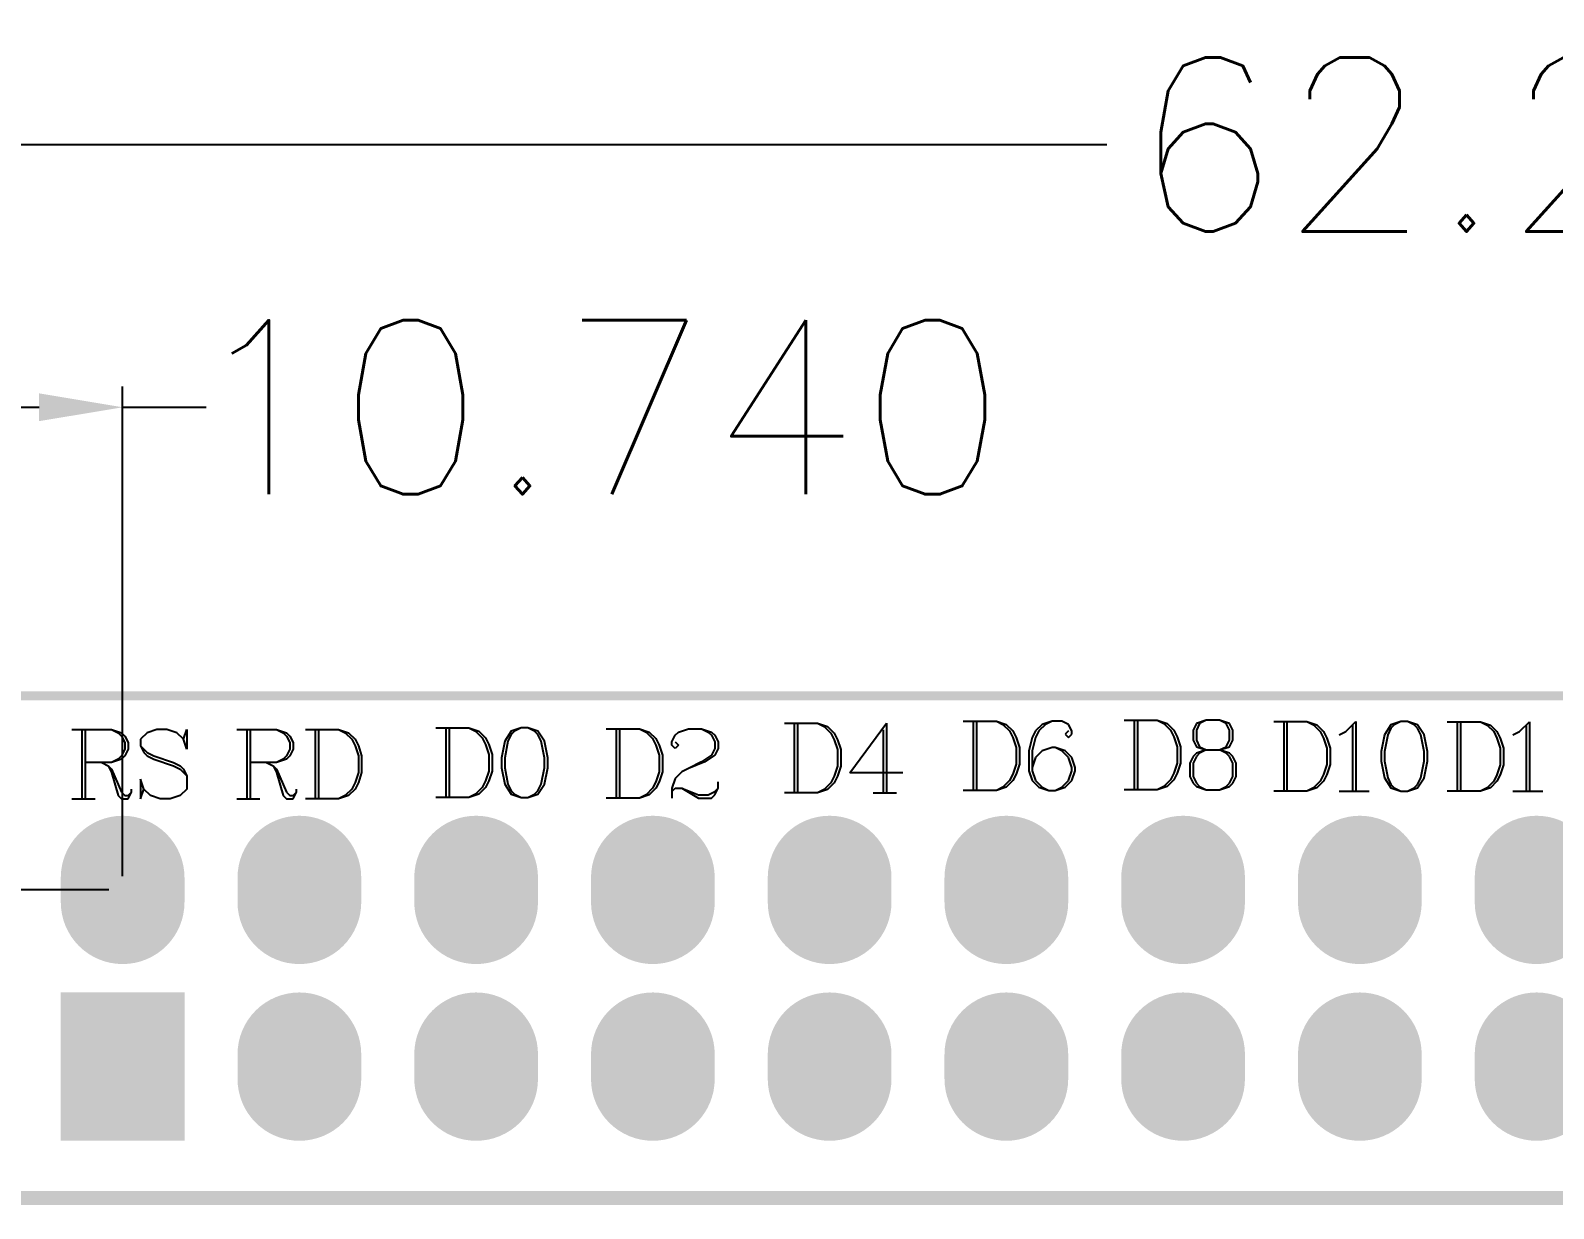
# Model space of a CAD drawing. Header units: millimetres. Extents: x 2086 to 2273, y 419 to 632.
# Drawn here: x 2107.69 to 2129.58, y 542.75 to 559.68 of the extents above; entities that cross this region are included whole.
import ezdxf

# ---------------------------------------------------------------- set-up
doc = ezdxf.new("R2010")
doc.units = ezdxf.units.MM
for name, color, linetype in [('KEEPOUTLAYER', 6, 'Continuous'), ('MULTILAYER', 9, 'Continuous'), ('TOPOVERLAY', 2, 'Continuous')]:
    doc.layers.add(name, color=color, linetype=linetype)
doc.styles.get("Standard").update_dxf_attribs({"font": 'txt', "bigfont": 'gbcbig.shx'})
doc.dimstyles.new('ISO-25$0', dxfattribs={"dimtxt": 2.5, "dimasz": 1.2, "dimexe": 0.3, "dimexo": 0.2, "dimgap": 0.2, "dimtad": 0, "dimdec": 3, "dimzin": 1, "dimdsep": 46, "dimtxsty": 'Standard', "dimcen": 0.5, "dimadec": 0, "dimazin": 0, "dimtp": 1.2, "dimtm": 1.2, "dimtfac": 1, "dimtdec": 3, "dimtmove": 0, "dimatfit": 3, "dimfxl": 0, "dimtolj": 1, "dimarcsym": 0})

# ---------------------------------------------------------------- blocks, each defined once
blk = doc.blocks.new('IDE34VR_1')
at = {"layer": 'MULTILAYER', "const_width": 1.778}
for points in [[(0.000005, 2.716995), (0.000005, 2.362995)], [(2.54, 2.717002), (2.54, 2.363003)], [(5.080005, 2.716997), (5.080005, 2.362998)], [(7.620003, 2.716997), (7.620003, 2.362998)], [(10.160003, 2.717), (10.160003, 2.363)], [(12.7, 2.716995), (12.7, 2.362995)], [(15.240003, 2.717), (15.240003, 2.363)], [(17.780003, 2.716997), (17.780003, 2.362998)], [(20.32, 2.717), (20.32, 2.363)], [(2.540005, 0.177), (2.540005, -0.177)], [(5.08, 0.177002), (5.08, -0.176997)], [(7.620003, 0.176997), (7.620003, -0.177002)], [(10.160003, 0.176995), (10.160003, -0.177005)], [(12.7, 0.177), (12.7, -0.177)], [(15.240003, 0.176997), (15.240003, -0.177002)], [(17.780003, 0.176997), (17.780003, -0.177002)], [(20.320003, 0.176997), (20.320003, -0.177002)]]:
    blk.add_lwpolyline(points, dxfattribs=at)
at = {"layer": 'MULTILAYER', "const_width": 0.889}
for points in [[(-0.444495, 2.716995, 1), (0.444505, 2.716995, 1)], [(2.0955, 2.717002, 1), (2.9845, 2.717002, 1)], [(4.635505, 2.716997, 1), (5.524505, 2.716997, 1)], [(7.175503, 2.716997, 1), (8.064503, 2.716997, 1)], [(9.715503, 2.717, 1), (10.604503, 2.717, 1)], [(12.2555, 2.716995, 1), (13.1445, 2.716995, 1)], [(14.795503, 2.717, 1), (15.684503, 2.717, 1)], [(17.335503, 2.716997, 1), (18.224503, 2.716997, 1)], [(19.8755, 2.717, 1), (20.7645, 2.717, 1)], [(-0.444495, 2.362995, 1), (0.444505, 2.362995, 1)], [(2.0955, 2.363003, 1), (2.9845, 2.363003, 1)], [(4.635505, 2.362998, 1), (5.524505, 2.362998, 1)], [(7.175503, 2.362998, 1), (8.064503, 2.362998, 1)], [(9.715503, 2.363, 1), (10.604503, 2.363, 1)], [(12.2555, 2.362995, 1), (13.1445, 2.362995, 1)], [(14.795503, 2.363, 1), (15.684503, 2.363, 1)], [(17.335503, 2.362998, 1), (18.224503, 2.362998, 1)], [(19.8755, 2.363, 1), (20.7645, 2.363, 1)], [(2.095505, 0.177, 1), (2.984505, 0.177, 1)], [(4.6355, 0.177002, 1), (5.5245, 0.177002, 1)], [(7.175503, 0.176997, 1), (8.064503, 0.176997, 1)], [(9.715503, 0.176995, 1), (10.604503, 0.176995, 1)], [(12.2555, 0.177, 1), (13.1445, 0.177, 1)], [(14.795503, 0.176997, 1), (15.684503, 0.176997, 1)], [(17.335503, 0.176997, 1), (18.224503, 0.176997, 1)], [(19.875503, 0.176997, 1), (20.764503, 0.176997, 1)], [(2.095505, -0.177, 1), (2.984505, -0.177, 1)], [(4.6355, -0.176997, 1), (5.5245, -0.176997, 1)], [(7.175503, -0.177002, 1), (8.064503, -0.177002, 1)], [(9.715503, -0.177005, 1), (10.604503, -0.177005, 1)], [(12.2555, -0.177, 1), (13.1445, -0.177, 1)], [(14.795503, -0.177002, 1), (15.684503, -0.177002, 1)], [(17.335503, -0.177002, 1), (18.224503, -0.177002, 1)], [(19.875503, -0.177002, 1), (20.764503, -0.177002, 1)]]:
    blk.add_lwpolyline(points, format="xyb", close=True, dxfattribs=at)
at = {"layer": 'MULTILAYER'}
blk.add_solid([(-0.889, -1.066), (0.889, -1.066), (-0.889, 1.066), (0.889, 1.066)], dxfattribs=at)
blk = doc.blocks.new('*D102')
at = {"color": 0, "lineweight": -2, "transparency": 16777216}
for p, q in [((2098.274, 548.057), (2098.274, 558.339)), ((2160.524, 548.057), (2160.524, 558.339)), ((2099.474, 558.039), (2123.157, 558.039)), ((2159.324, 558.039), (2135.641, 558.039))]:
    blk.add_line(p, q, dxfattribs=at)
at = {"color": 0, "transparency": 16777216}
for points in [[(2099.474, 558.239), (2099.474, 557.839), (2098.274, 558.039)], [(2159.324, 558.239), (2159.324, 557.839), (2160.524, 558.039)]]:
    blk.add_solid(points, dxfattribs=at)
at = {"layer": 'Defpoints', "color": 0, "transparency": 16777216}
for p in [(2160.524, 558.039), (2098.274, 547.857), (2160.524, 547.857)]:
    blk.add_point(p, dxfattribs=at)
at = {"color": 0, "transparency": 16777216, "insert": (2129.399, 558.039), "char_height": 2.5, "attachment_point": 5}
blk.add_mtext('\\A1;62.250', dxfattribs=at)
blk = doc.blocks.new('*D104')
at = {"color": 0, "lineweight": -2, "transparency": 16777216}
for p, q in [((2087.629, 551.315), (2087.629, 552.515)), ((2103.249, 550.115), (2087.329, 550.115)), ((2087.629, 550.115), (2087.629, 547.325)), ((2108.814, 547.325), (2087.329, 547.325)), ((2087.629, 546.125), (2087.629, 544.925))]:
    blk.add_line(p, q, dxfattribs=at)
at = {"color": 0, "transparency": 16777216}
for points in [[(2087.429, 551.315), (2087.829, 551.315), (2087.629, 550.115)], [(2087.429, 546.125), (2087.829, 546.125), (2087.629, 547.325)]]:
    blk.add_solid(points, dxfattribs=at)
at = {"layer": 'Defpoints', "color": 0, "transparency": 16777216}
for p in [(2103.449, 550.115), (2087.629, 547.325), (2109.014, 547.325)]:
    blk.add_point(p, dxfattribs=at)
at = {"color": 0, "transparency": 16777216, "insert": (2087.629, 539.934), "char_height": 2.5, "attachment_point": 5, "rotation": 90}
blk.add_mtext('\\A1;2.790', dxfattribs=at)
blk = doc.blocks.new('*D105')
at = {"color": 0, "lineweight": -2, "transparency": 16777216}
for p, q in [((2098.274, 546.537), (2098.274, 554.563)), ((2109.014, 547.525), (2109.014, 554.563)), ((2099.474, 554.263), (2107.814, 554.263)), ((2109.014, 554.263), (2110.214, 554.263))]:
    blk.add_line(p, q, dxfattribs=at)
at = {"color": 0, "transparency": 16777216}
for points in [[(2099.474, 554.463), (2099.474, 554.063), (2098.274, 554.263)], [(2107.814, 554.463), (2107.814, 554.063), (2109.014, 554.263)]]:
    blk.add_solid(points, dxfattribs=at)
at = {"layer": 'Defpoints', "color": 0, "transparency": 16777216}
for p in [(2109.014, 554.263), (2109.014, 547.325), (2098.274, 546.337)]:
    blk.add_point(p, dxfattribs=at)
at = {"color": 0, "transparency": 16777216, "insert": (2115.831, 554.263), "char_height": 2.5, "attachment_point": 5}
blk.add_mtext('\\A1;10.740', dxfattribs=at)

msp = doc.modelspace()

# ---------------------------------------------------------------- linework, layer by layer
at = {"layer": 'KEEPOUTLAYER', "const_width": 0.127}
msp.add_lwpolyline([(2098.7741, 550.1153), (2160.0241, 550.1153)], dxfattribs=at)
at = {"layer": 'TOPOVERLAY'}
for p, q in [((2108.2841, 549.6326), (2108.8554, 549.6326)), ((2108.427, 549.6326), (2108.427, 548.6328)), ((2108.4746, 549.6326), (2108.4746, 548.6328)), ((2108.8554, 549.6326), (2108.9983, 549.5849)), ((2108.8554, 549.6326), (2108.9507, 549.5849)), ((2109.5077, 549.6326), (2109.3649, 549.5849)), ((2109.6505, 549.6326), (2109.5077, 549.6326)), ((2109.7933, 549.5849), (2109.6505, 549.6326)), ((2109.8886, 549.4897), (2109.9362, 549.6326)), ((2109.9362, 549.6326), (2109.9362, 549.3469)), ((2110.6541, 549.6326), (2111.2254, 549.6326)), ((2110.797, 549.6326), (2110.797, 548.6328)), ((2110.8446, 549.6326), (2110.8446, 548.6328)), ((2111.2254, 549.6326), (2111.3683, 549.5849)), ((2111.2254, 549.6326), (2111.3207, 549.5849)), ((2111.6396, 549.6326), (2112.1157, 549.6326)), ((2111.7825, 549.6326), (2111.7825, 548.6328)), ((2111.8301, 549.6326), (2111.8301, 548.6328)), ((2112.1157, 549.6326), (2112.2586, 549.5849)), ((2112.1157, 549.6326), (2112.211, 549.5849)), ((2113.5141, 549.6526), (2113.9902, 549.6526)), ((2113.657, 549.6526), (2113.657, 548.6528)), ((2113.7046, 549.6526), (2113.7046, 548.6528)), ((2113.9902, 549.6526), (2114.1331, 549.605)), ((2113.9902, 549.6526), (2114.0855, 549.605)), ((2114.7425, 549.6526), (2114.5996, 549.605)), ((2114.7425, 549.6526), (2114.6472, 549.605)), ((2114.8377, 549.6526), (2114.7425, 549.6526)), ((2114.9805, 549.605), (2114.8377, 549.6526)), ((2114.9329, 549.605), (2114.8377, 549.6526)), ((2115.9641, 549.6426), (2116.4402, 549.6426)), ((2116.107, 549.6426), (2116.107, 548.6428)), ((2116.1546, 549.6426), (2116.1546, 548.6428)), ((2116.4402, 549.6426), (2116.5831, 549.595)), ((2116.4402, 549.6426), (2116.5355, 549.595)), ((2117.002, 549.595), (2117.1448, 549.6426)), ((2117.1448, 549.6426), (2117.3353, 549.6426)), ((2117.3353, 549.6426), (2117.4781, 549.595)), ((2117.3353, 549.6426), (2117.4305, 549.595)), ((2118.5241, 549.7226), (2119.0002, 549.7226)), ((2118.667, 549.7226), (2118.667, 548.7228)), ((2118.7146, 549.7226), (2118.7146, 548.7228)), ((2119.0002, 549.7226), (2119.1431, 549.675)), ((2119.0002, 549.7226), (2119.0955, 549.675)), ((2119.0955, 549.675), (2119.1907, 549.5797)), ((2119.1431, 549.675), (2119.2383, 549.5797)), ((2119.4668, 549.0084), (2119.9905, 549.7226)), ((2119.9429, 549.6273), (2119.9429, 548.7228)), ((2119.9905, 549.7226), (2119.9905, 548.7228)), ((2121.0941, 549.7526), (2121.5702, 549.7526)), ((2121.237, 549.7526), (2121.237, 548.7528)), ((2121.2846, 549.7526), (2121.2846, 548.7528)), ((2121.5702, 549.7526), (2121.7131, 549.7049)), ((2121.5702, 549.7526), (2121.6654, 549.7049)), ((2121.6654, 549.7049), (2121.7607, 549.6097)), ((2121.7131, 549.7049), (2121.8083, 549.6097)), ((2122.2272, 549.7049), (2122.132, 549.6097)), ((2122.2748, 549.7049), (2122.1796, 549.6097)), ((2122.3701, 549.7526), (2122.2272, 549.7049)), ((2122.3701, 549.7526), (2122.2748, 549.7049)), ((2122.5129, 549.7526), (2122.3701, 549.7526)), ((2122.6081, 549.7049), (2122.5129, 549.7526)), ((2122.6557, 549.6097), (2122.6081, 549.7049)), ((2123.4065, 549.7651), (2123.8826, 549.7651)), ((2123.5494, 549.7651), (2123.5494, 548.7653)), ((2123.597, 549.7651), (2123.597, 548.7653)), ((2123.8826, 549.7651), (2124.0254, 549.7174)), ((2123.8826, 549.7651), (2123.9778, 549.7174)), ((2123.9778, 549.7174), (2124.0731, 549.6222)), ((2124.0254, 549.7174), (2124.1207, 549.6222)), ((2124.0731, 549.6222), (2124.1207, 549.527)), ((2124.1207, 549.6222), (2124.1683, 549.527)), ((2124.4444, 549.7174), (2124.3968, 549.6222)), ((2124.3968, 549.6222), (2124.3968, 549.4794)), ((2124.5872, 549.7651), (2124.4444, 549.7174)), ((2124.492, 549.7174), (2124.4444, 549.6222)), ((2124.4444, 549.6222), (2124.4444, 549.4794)), ((2124.5872, 549.7651), (2124.492, 549.7174)), ((2124.7777, 549.7651), (2124.5872, 549.7651)), ((2124.9205, 549.7174), (2124.7777, 549.7651)), ((2124.8729, 549.7174), (2124.7777, 549.7651)), ((2124.9205, 549.6222), (2124.8729, 549.7174)), ((2124.9681, 549.6222), (2124.9205, 549.7174)), ((2124.9205, 549.4794), (2124.9205, 549.6222)), ((2124.9681, 549.4794), (2124.9681, 549.6222)), ((2125.5565, 549.7451), (2126.0326, 549.7451)), ((2125.6994, 549.7451), (2125.6994, 548.7453)), ((2125.747, 549.7451), (2125.747, 548.7453)), ((2126.0326, 549.7451), (2126.1754, 549.6974)), ((2126.0326, 549.7451), (2126.1278, 549.6974)), ((2126.1278, 549.6974), (2126.2231, 549.6022)), ((2126.1754, 549.6974), (2126.2707, 549.6022)), ((2126.5944, 549.6022), (2126.7372, 549.7451)), ((2126.6896, 549.6974), (2126.6896, 548.7453)), ((2126.7372, 549.7451), (2126.7372, 548.7453)), ((2127.2419, 549.6974), (2127.1467, 549.5546)), ((2127.2419, 549.6498), (2127.1943, 549.5546)), ((2127.3847, 549.7451), (2127.2419, 549.6974)), ((2127.2895, 549.6974), (2127.2419, 549.6498)), ((2127.3847, 549.7451), (2127.2895, 549.6974)), ((2127.4799, 549.7451), (2127.3847, 549.7451)), ((2127.6228, 549.6974), (2127.4799, 549.7451)), ((2127.5752, 549.6974), (2127.4799, 549.7451)), ((2127.6228, 549.6498), (2127.5752, 549.6974)), ((2127.718, 549.5546), (2127.6228, 549.6974)), ((2127.6704, 549.5546), (2127.6228, 549.6498)), ((2128.051, 549.743), (2128.5271, 549.743)), ((2128.1938, 549.743), (2128.1938, 548.7432)), ((2128.2414, 549.743), (2128.2414, 548.7432)), ((2128.5271, 549.743), (2128.6699, 549.6953)), ((2128.5271, 549.743), (2128.6223, 549.6953)), ((2128.6223, 549.6953), (2128.7175, 549.6001)), ((2128.6699, 549.6953), (2128.7651, 549.6001)), ((2129.0888, 549.6001), (2129.2317, 549.743)), ((2129.1841, 549.6953), (2129.1841, 548.7432)), ((2129.2317, 549.743), (2129.2317, 548.7432)), ((2108.9507, 549.5849), (2108.9983, 549.5373)), ((2108.9983, 549.5849), (2109.0459, 549.5373)), ((2108.9983, 549.5373), (2109.0459, 549.4421)), ((2109.0459, 549.5373), (2109.0935, 549.4421)), ((2109.0459, 549.4421), (2109.0459, 549.3469)), ((2109.0935, 549.4421), (2109.0935, 549.3469)), ((2109.3649, 549.5849), (2109.2696, 549.4897)), ((2109.2696, 549.4897), (2109.2696, 549.3945)), ((2109.8886, 549.4897), (2109.7933, 549.5849)), ((2109.9362, 549.3469), (2109.8886, 549.4897)), ((2111.3207, 549.5849), (2111.3683, 549.5373)), ((2111.3683, 549.5849), (2111.4159, 549.5373)), ((2111.3683, 549.5373), (2111.4159, 549.4421)), ((2111.4159, 549.5373), (2111.4635, 549.4421)), ((2111.4159, 549.4421), (2111.4159, 549.3469)), ((2111.4635, 549.4421), (2111.4635, 549.3469)), ((2112.211, 549.5849), (2112.3062, 549.4897)), ((2112.2586, 549.5849), (2112.3538, 549.4897)), ((2112.3062, 549.4897), (2112.3538, 549.3945)), ((2112.3538, 549.4897), (2112.4014, 549.3945)), ((2114.0855, 549.605), (2114.1807, 549.5097)), ((2114.1331, 549.605), (2114.2283, 549.5097)), ((2114.1807, 549.5097), (2114.2283, 549.4145)), ((2114.2283, 549.5097), (2114.2759, 549.4145)), ((2114.2283, 549.4145), (2114.2759, 549.2717)), ((2114.2759, 549.4145), (2114.3235, 549.2717)), ((2114.5044, 549.4621), (2114.4568, 549.2241)), ((2114.5996, 549.605), (2114.5044, 549.4621)), ((2114.552, 549.4621), (2114.5044, 549.2241)), ((2114.5996, 549.5573), (2114.552, 549.4621)), ((2114.6472, 549.605), (2114.5996, 549.5573)), ((2114.9805, 549.5573), (2114.9329, 549.605)), ((2115.0757, 549.4621), (2114.9805, 549.605)), ((2115.0281, 549.4621), (2114.9805, 549.5573)), ((2115.0757, 549.2241), (2115.0281, 549.4621)), ((2115.1233, 549.2241), (2115.0757, 549.4621)), ((2116.5355, 549.595), (2116.6307, 549.4997)), ((2116.5831, 549.595), (2116.6783, 549.4997)), ((2116.6307, 549.4997), (2116.6783, 549.4045)), ((2116.6783, 549.4997), (2116.7259, 549.4045)), ((2116.6783, 549.4045), (2116.7259, 549.2617)), ((2116.7259, 549.4045), (2116.7735, 549.2617)), ((2116.9068, 549.4521), (2116.9544, 549.5473)), ((2116.9068, 549.4045), (2116.9068, 549.4521)), ((2116.9544, 549.3569), (2116.9068, 549.4045)), ((2116.9544, 549.5473), (2117.002, 549.595)), ((2116.9544, 549.4521), (2117.002, 549.4045)), ((2117.002, 549.4045), (2116.9544, 549.3569)), ((2117.4305, 549.595), (2117.4781, 549.5473)), ((2117.4781, 549.595), (2117.5257, 549.5473)), ((2117.4781, 549.5473), (2117.5257, 549.4521)), ((2117.5257, 549.5473), (2117.5733, 549.4521)), ((2117.5257, 549.4521), (2117.5257, 549.3569)), ((2117.5733, 549.4521), (2117.5733, 549.3569)), ((2119.1907, 549.5797), (2119.2383, 549.4845)), ((2119.2383, 549.5797), (2119.2859, 549.4845)), ((2119.2383, 549.4845), (2119.2859, 549.3417)), ((2119.2859, 549.4845), (2119.3335, 549.3417)), ((2121.7607, 549.6097), (2121.8083, 549.5145)), ((2121.8083, 549.6097), (2121.8559, 549.5145)), ((2121.8083, 549.5145), (2121.8559, 549.3717)), ((2121.8559, 549.5145), (2121.9035, 549.3717)), ((2122.0844, 549.5145), (2122.0368, 549.3241)), ((2122.132, 549.6097), (2122.0844, 549.5145)), ((2122.132, 549.5145), (2122.0844, 549.3241)), ((2122.1796, 549.6097), (2122.132, 549.5145)), ((2122.6081, 549.6097), (2122.5605, 549.5621)), ((2122.5605, 549.5621), (2122.6081, 549.5145)), ((2122.6081, 549.5145), (2122.6557, 549.5621)), ((2122.6557, 549.5621), (2122.6557, 549.6097)), ((2124.1207, 549.527), (2124.1683, 549.3842)), ((2124.1683, 549.527), (2124.2159, 549.3842)), ((2124.3968, 549.4794), (2124.4444, 549.3842)), ((2124.4444, 549.4794), (2124.492, 549.3842)), ((2124.8729, 549.3842), (2124.9205, 549.4794)), ((2124.9205, 549.3842), (2124.9681, 549.4794)), ((2126.2231, 549.6022), (2126.2707, 549.507)), ((2126.2707, 549.6022), (2126.3183, 549.507)), ((2126.2707, 549.507), (2126.3183, 549.3642)), ((2126.3183, 549.507), (2126.3659, 549.3642)), ((2126.4992, 549.5546), (2126.5944, 549.6022)), ((2127.1467, 549.5546), (2127.0991, 549.3166)), ((2127.1943, 549.5546), (2127.1467, 549.3166)), ((2127.718, 549.3166), (2127.6704, 549.5546)), ((2127.7656, 549.3166), (2127.718, 549.5546)), ((2128.7175, 549.6001), (2128.7651, 549.5049)), ((2128.7651, 549.6001), (2128.8127, 549.5049)), ((2128.7651, 549.5049), (2128.8127, 549.3621)), ((2128.8127, 549.5049), (2128.8603, 549.3621)), ((2128.9936, 549.5525), (2129.0888, 549.6001)), ((2108.9983, 549.2041), (2108.8554, 549.1565)), ((2108.9507, 549.2041), (2108.8554, 549.1565)), ((2108.9983, 549.2517), (2108.9507, 549.2041)), ((2109.0459, 549.3469), (2108.9983, 549.2517)), ((2109.0459, 549.2517), (2108.9983, 549.2041)), ((2109.0935, 549.3469), (2109.0459, 549.2517)), ((2109.2696, 549.3945), (2109.3173, 549.2993)), ((2109.2696, 549.3945), (2109.3649, 549.2993)), ((2109.3173, 549.2993), (2109.3649, 549.2517)), ((2109.3649, 549.2993), (2109.4601, 549.2517)), ((2109.3649, 549.2517), (2109.4601, 549.2041)), ((2109.4601, 549.2517), (2109.7457, 549.1565)), ((2109.4601, 549.2041), (2109.7457, 549.1089)), ((2111.3683, 549.2041), (2111.2254, 549.1565)), ((2111.3207, 549.2041), (2111.2254, 549.1565)), ((2111.3683, 549.2517), (2111.3207, 549.2041)), ((2111.4159, 549.3469), (2111.3683, 549.2517)), ((2111.4159, 549.2517), (2111.3683, 549.2041)), ((2111.4635, 549.3469), (2111.4159, 549.2517)), ((2112.3538, 549.3945), (2112.4014, 549.2517)), ((2112.4014, 549.3945), (2112.449, 549.2517)), ((2112.4014, 549.2517), (2112.4014, 549.0136)), ((2112.449, 549.2517), (2112.449, 549.0136)), ((2114.2759, 549.2717), (2114.2759, 549.0336)), ((2114.3235, 549.2717), (2114.3235, 549.0336)), ((2114.4568, 549.2241), (2114.4568, 549.0813)), ((2114.5044, 549.2241), (2114.5044, 549.0813)), ((2115.0757, 549.0813), (2115.0757, 549.2241)), ((2115.1233, 549.0813), (2115.1233, 549.2241)), ((2116.7259, 549.2617), (2116.7259, 549.0236)), ((2116.7735, 549.2617), (2116.7735, 549.0236)), ((2117.4781, 549.2617), (2117.3353, 549.1665)), ((2117.5257, 549.2617), (2117.3829, 549.1665)), ((2117.5257, 549.3569), (2117.4781, 549.2617)), ((2117.5733, 549.3569), (2117.5257, 549.2617)), ((2119.2859, 549.3417), (2119.2859, 549.1036)), ((2119.3335, 549.3417), (2119.3335, 549.1036)), ((2121.8559, 549.3717), (2121.8559, 549.1336)), ((2121.9035, 549.3717), (2121.9035, 549.1336)), ((2122.0368, 549.3241), (2122.0368, 549.0384)), ((2122.0844, 549.3241), (2122.0844, 549.0384)), ((2122.132, 549.2289), (2122.0844, 549.086)), ((2122.2272, 549.3241), (2122.132, 549.2289)), ((2122.3701, 549.3717), (2122.2272, 549.3241)), ((2122.4177, 549.3717), (2122.3701, 549.3717)), ((2122.5605, 549.3241), (2122.4177, 549.3717)), ((2122.5129, 549.3241), (2122.4177, 549.3717)), ((2122.6081, 549.2289), (2122.5129, 549.3241)), ((2122.6557, 549.2289), (2122.5605, 549.3241)), ((2122.6557, 549.086), (2122.6081, 549.2289)), ((2122.7033, 549.086), (2122.6557, 549.2289)), ((2124.1683, 549.3842), (2124.1683, 549.1461)), ((2124.2159, 549.3842), (2124.2159, 549.1461)), ((2124.3968, 549.2414), (2124.3492, 549.1461)), ((2124.4444, 549.289), (2124.3968, 549.2414)), ((2124.4444, 549.2414), (2124.3968, 549.1461)), ((2124.4444, 549.3842), (2124.5872, 549.3366)), ((2124.5872, 549.3366), (2124.4444, 549.289)), ((2124.492, 549.289), (2124.4444, 549.2414)), ((2124.492, 549.3842), (2124.5872, 549.3366)), ((2124.5872, 549.3366), (2124.492, 549.289)), ((2124.5872, 549.3366), (2124.7777, 549.3366)), ((2124.7777, 549.3366), (2124.9205, 549.3842)), ((2124.7777, 549.3366), (2124.8729, 549.3842)), ((2124.9205, 549.289), (2124.7777, 549.3366)), ((2124.8729, 549.289), (2124.7777, 549.3366)), ((2124.9205, 549.2414), (2124.8729, 549.289)), ((2124.9681, 549.2414), (2124.9205, 549.289)), ((2124.9681, 549.1461), (2124.9205, 549.2414)), ((2125.0157, 549.1461), (2124.9681, 549.2414)), ((2126.3183, 549.3642), (2126.3183, 549.1261)), ((2126.3659, 549.3642), (2126.3659, 549.1261)), ((2127.0991, 549.3166), (2127.0991, 549.1738)), ((2127.1467, 549.3166), (2127.1467, 549.1738)), ((2127.718, 549.1738), (2127.718, 549.3166)), ((2127.7656, 549.1738), (2127.7656, 549.3166)), ((2128.8127, 549.3621), (2128.8127, 549.124)), ((2128.8603, 549.3621), (2128.8603, 549.124)), ((2108.8554, 549.1565), (2108.4746, 549.1565)), ((2108.7126, 549.1565), (2108.8078, 549.1089)), ((2108.8078, 549.1089), (2108.8554, 549.0612)), ((2108.8078, 549.1089), (2108.8554, 549.0136)), ((2108.8554, 549.0612), (2108.9983, 548.728)), ((2108.8554, 549.0136), (2108.9507, 548.6804)), ((2109.7457, 549.1565), (2109.841, 549.1089)), ((2109.7457, 549.1089), (2109.841, 549.0612)), ((2109.841, 549.1089), (2109.8886, 549.0612)), ((2109.841, 549.0612), (2109.9362, 548.966)), ((2109.8886, 549.0612), (2109.9362, 548.966)), ((2109.9362, 548.966), (2109.9362, 548.7756)), ((2111.2254, 549.1565), (2110.8446, 549.1565)), ((2111.0826, 549.1565), (2111.1778, 549.1089)), ((2111.1778, 549.1089), (2111.2254, 549.0612)), ((2111.1778, 549.1089), (2111.2254, 549.0136)), ((2111.2254, 549.0612), (2111.3683, 548.728)), ((2111.2254, 549.0136), (2111.3207, 548.6804)), ((2112.4014, 549.0136), (2112.3538, 548.8708)), ((2112.449, 549.0136), (2112.4014, 548.8708)), ((2114.2759, 549.0336), (2114.2283, 548.8908)), ((2114.3235, 549.0336), (2114.2759, 548.8908)), ((2114.4568, 549.0813), (2114.5044, 548.8432)), ((2114.5044, 549.0813), (2114.552, 548.8432)), ((2115.0281, 548.8432), (2115.0757, 549.0813)), ((2115.0757, 548.8432), (2115.1233, 549.0813)), ((2116.7259, 549.0236), (2116.6783, 548.8808)), ((2116.7735, 549.0236), (2116.7259, 548.8808)), ((2117.0496, 549.0236), (2116.9544, 548.9284)), ((2117.1448, 549.0713), (2117.0496, 549.0236)), ((2117.3829, 549.1665), (2117.1448, 549.0713)), ((2117.3353, 549.1665), (2117.1448, 549.0713)), ((2119.2859, 549.1036), (2119.2383, 548.9608)), ((2119.3335, 549.1036), (2119.2859, 548.9608)), ((2120.2285, 549.0084), (2119.4668, 549.0084)), ((2121.8083, 548.9908), (2121.7607, 548.8956)), ((2121.8559, 549.1336), (2121.8083, 548.9908)), ((2121.8559, 548.9908), (2121.8083, 548.8956)), ((2121.9035, 549.1336), (2121.8559, 548.9908)), ((2122.0368, 549.0384), (2122.0844, 548.8956)), ((2122.0844, 549.0384), (2122.132, 548.8956)), ((2122.6081, 548.8956), (2122.6557, 549.0384)), ((2122.6557, 549.0384), (2122.6557, 549.086)), ((2122.6557, 548.8956), (2122.7033, 549.0384)), ((2122.7033, 549.0384), (2122.7033, 549.086)), ((2124.1207, 549.0033), (2124.0731, 548.9081)), ((2124.1683, 549.1461), (2124.1207, 549.0033)), ((2124.1683, 549.0033), (2124.1207, 548.9081)), ((2124.2159, 549.1461), (2124.1683, 549.0033)), ((2124.3492, 549.1461), (2124.3492, 548.9557)), ((2124.3968, 549.1461), (2124.3968, 548.9557)), ((2124.9681, 548.9557), (2124.9681, 549.1461)), ((2125.0157, 548.9557), (2125.0157, 549.1461)), ((2126.2707, 548.9833), (2126.2231, 548.8881)), ((2126.3183, 549.1261), (2126.2707, 548.9833)), ((2126.3183, 548.9833), (2126.2707, 548.8881)), ((2126.3659, 549.1261), (2126.3183, 548.9833)), ((2127.0991, 549.1738), (2127.1467, 548.9357)), ((2127.1467, 549.1738), (2127.1943, 548.9357)), ((2127.6704, 548.9357), (2127.718, 549.1738)), ((2127.718, 548.9357), (2127.7656, 549.1738)), ((2128.7651, 548.9812), (2128.7175, 548.886)), ((2128.8127, 549.124), (2128.7651, 548.9812)), ((2128.8127, 548.9812), (2128.7651, 548.886)), ((2128.8603, 549.124), (2128.8127, 548.9812)), ((2109.1411, 548.728), (2109.1411, 548.7756)), ((2109.3173, 548.7756), (2109.2696, 548.9184)), ((2109.2696, 548.9184), (2109.2696, 548.6328)), ((2109.2696, 548.6328), (2109.3173, 548.7756)), ((2109.4125, 548.6804), (2109.3173, 548.7756)), ((2109.9362, 548.7756), (2109.841, 548.6804)), ((2111.5111, 548.728), (2111.5111, 548.7756)), ((2112.3062, 548.7756), (2112.211, 548.6804)), ((2112.3538, 548.7756), (2112.2586, 548.6804)), ((2112.3538, 548.8708), (2112.3062, 548.7756)), ((2112.4014, 548.8708), (2112.3538, 548.7756)), ((2114.1807, 548.7956), (2114.0855, 548.7004)), ((2114.2283, 548.7956), (2114.1331, 548.7004)), ((2114.2283, 548.8908), (2114.1807, 548.7956)), ((2114.2759, 548.8908), (2114.2283, 548.7956)), ((2114.5044, 548.8432), (2114.5996, 548.7004)), ((2114.552, 548.8432), (2114.5996, 548.748)), ((2114.5996, 548.748), (2114.6472, 548.7004)), ((2114.9329, 548.7004), (2114.9805, 548.748)), ((2114.9805, 548.7004), (2115.0757, 548.8432)), ((2114.9805, 548.748), (2115.0281, 548.8432)), ((2116.6307, 548.7856), (2116.5355, 548.6904)), ((2116.6783, 548.7856), (2116.5831, 548.6904)), ((2116.6783, 548.8808), (2116.6307, 548.7856)), ((2116.7259, 548.8808), (2116.6783, 548.7856)), ((2116.9544, 548.9284), (2116.9068, 548.7856)), ((2116.9068, 548.7856), (2116.9068, 548.6428)), ((2116.9068, 548.738), (2116.9544, 548.7856)), ((2116.9544, 548.7856), (2117.0496, 548.7856)), ((2117.0496, 548.7856), (2117.2877, 548.6904)), ((2117.0496, 548.7856), (2117.2877, 548.6428)), ((2117.5257, 548.738), (2117.5733, 548.7856)), ((2117.5257, 548.6904), (2117.5733, 548.7856)), ((2117.5733, 548.7856), (2117.5733, 548.8808)), ((2119.1431, 548.7704), (2119.0002, 548.7228)), ((2119.0955, 548.7704), (2119.0002, 548.7228)), ((2119.1907, 548.8656), (2119.0955, 548.7704)), ((2119.2383, 548.8656), (2119.1431, 548.7704)), ((2119.2383, 548.9608), (2119.1907, 548.8656)), ((2119.2859, 548.9608), (2119.2383, 548.8656)), ((2121.5702, 548.7528), (2121.0941, 548.7528)), ((2121.7131, 548.8004), (2121.5702, 548.7528)), ((2121.6654, 548.8004), (2121.5702, 548.7528)), ((2121.7607, 548.8956), (2121.6654, 548.8004)), ((2121.8083, 548.8956), (2121.7131, 548.8004)), ((2122.0844, 548.8956), (2122.1796, 548.8004)), ((2122.132, 548.8956), (2122.2272, 548.8004)), ((2122.1796, 548.8004), (2122.3225, 548.7528)), ((2122.2272, 548.8004), (2122.3225, 548.7528)), ((2122.3225, 548.7528), (2122.4177, 548.7528)), ((2122.4177, 548.7528), (2122.5605, 548.8004)), ((2122.4177, 548.7528), (2122.5129, 548.8004)), ((2122.5129, 548.8004), (2122.6081, 548.8956)), ((2122.5605, 548.8004), (2122.6557, 548.8956)), ((2123.8826, 548.7653), (2123.4065, 548.7653)), ((2124.0254, 548.8129), (2123.8826, 548.7653)), ((2123.9778, 548.8129), (2123.8826, 548.7653)), ((2124.0731, 548.9081), (2123.9778, 548.8129)), ((2124.1207, 548.9081), (2124.0254, 548.8129)), ((2124.3492, 548.9557), (2124.3968, 548.8605)), ((2124.3968, 548.9557), (2124.4444, 548.8605)), ((2124.3968, 548.8605), (2124.4444, 548.8129)), ((2124.4444, 548.8605), (2124.492, 548.8129)), ((2124.4444, 548.8129), (2124.5872, 548.7653)), ((2124.492, 548.8129), (2124.5872, 548.7653)), ((2124.5872, 548.7653), (2124.7777, 548.7653)), ((2124.7777, 548.7653), (2124.9205, 548.8129)), ((2124.7777, 548.7653), (2124.8729, 548.8129)), ((2124.8729, 548.8129), (2124.9205, 548.8605)), ((2124.9205, 548.8605), (2124.9681, 548.9557)), ((2124.9205, 548.8129), (2124.9681, 548.8605)), ((2124.9681, 548.8605), (2125.0157, 548.9557)), ((2126.1754, 548.7929), (2126.0326, 548.7453)), ((2126.1278, 548.7929), (2126.0326, 548.7453)), ((2126.2231, 548.8881), (2126.1278, 548.7929)), ((2126.2707, 548.8881), (2126.1754, 548.7929)), ((2127.1467, 548.9357), (2127.2419, 548.7929)), ((2127.1943, 548.9357), (2127.2419, 548.8405)), ((2127.2419, 548.8405), (2127.2895, 548.7929)), ((2127.2419, 548.7929), (2127.3847, 548.7453)), ((2127.2895, 548.7929), (2127.3847, 548.7453)), ((2127.4799, 548.7453), (2127.6228, 548.7929)), ((2127.4799, 548.7453), (2127.5752, 548.7929)), ((2127.5752, 548.7929), (2127.6228, 548.8405)), ((2127.6228, 548.7929), (2127.718, 548.9357)), ((2127.6228, 548.8405), (2127.6704, 548.9357)), ((2128.6699, 548.7908), (2128.5271, 548.7432)), ((2128.6223, 548.7908), (2128.5271, 548.7432)), ((2128.7175, 548.886), (2128.6223, 548.7908)), ((2128.7651, 548.886), (2128.6699, 548.7908)), ((2108.2841, 548.6328), (2108.6174, 548.6328)), ((2108.9507, 548.6804), (2108.9983, 548.6328)), ((2108.9983, 548.728), (2109.0459, 548.6804)), ((2108.9983, 548.6328), (2109.0935, 548.6328)), ((2109.0459, 548.6804), (2109.0935, 548.6804)), ((2109.0935, 548.6804), (2109.1411, 548.728)), ((2109.0935, 548.6328), (2109.1411, 548.728)), ((2109.5553, 548.6328), (2109.4125, 548.6804)), ((2109.6981, 548.6328), (2109.5553, 548.6328)), ((2109.841, 548.6804), (2109.6981, 548.6328)), ((2110.6541, 548.6328), (2110.9874, 548.6328)), ((2111.3207, 548.6804), (2111.3683, 548.6328)), ((2111.3683, 548.728), (2111.4159, 548.6804)), ((2111.3683, 548.6328), (2111.4635, 548.6328)), ((2111.4159, 548.6804), (2111.4635, 548.6804)), ((2111.4635, 548.6804), (2111.5111, 548.728)), ((2111.4635, 548.6328), (2111.5111, 548.728)), ((2112.1157, 548.6328), (2111.6396, 548.6328)), ((2112.2586, 548.6804), (2112.1157, 548.6328)), ((2112.211, 548.6804), (2112.1157, 548.6328)), ((2113.9902, 548.6528), (2113.5141, 548.6528)), ((2114.1331, 548.7004), (2113.9902, 548.6528)), ((2114.0855, 548.7004), (2113.9902, 548.6528)), ((2114.5996, 548.7004), (2114.7425, 548.6528)), ((2114.6472, 548.7004), (2114.7425, 548.6528)), ((2114.7425, 548.6528), (2114.8377, 548.6528)), ((2114.8377, 548.6528), (2114.9805, 548.7004)), ((2114.8377, 548.6528), (2114.9329, 548.7004)), ((2116.4402, 548.6428), (2115.9641, 548.6428)), ((2116.5831, 548.6904), (2116.4402, 548.6428)), ((2116.5355, 548.6904), (2116.4402, 548.6428)), ((2117.2877, 548.6904), (2117.4305, 548.6904)), ((2117.2877, 548.6428), (2117.4781, 548.6428)), ((2117.4305, 548.6904), (2117.5257, 548.738)), ((2117.4781, 548.6428), (2117.5257, 548.6904)), ((2119.0002, 548.7228), (2118.5241, 548.7228)), ((2119.8001, 548.7228), (2120.1333, 548.7228)), ((2126.0326, 548.7453), (2125.5565, 548.7453)), ((2126.4992, 548.7453), (2126.9277, 548.7453)), ((2127.3847, 548.7453), (2127.4799, 548.7453)), ((2128.5271, 548.7432), (2128.051, 548.7432)), ((2128.9936, 548.7432), (2129.4221, 548.7432))]:
    msp.add_line(p, q, dxfattribs=at)
at = {"layer": 'TOPOVERLAY', "const_width": 0.2}
msp.add_lwpolyline([(2098.8754, 542.8953), (2159.9354, 542.8953)], dxfattribs=at)

# ---------------------------------------------------------------- block references
msp.add_blockref('IDE34VR_1', (2109.0141, 544.7853))

# ---------------------------------------------------------------- dimensions: what is measured, and where the dimension line sits
for base, p1, p2, picture, middle in [((2160.5241, 558.0387), (2098.2741, 547.8567), (2160.5241, 547.8567), '*D102', (2129.3991, 558.0387)), ((2109.0141, 554.2633), (2098.2741, 546.3368), (2109.0141, 547.3253), '*D105', (2115.8308, 554.2633))]:
    dim = msp.add_linear_dim(base=base, p1=p1, p2=p2, dimstyle='ISO-25$0', override={"dimfxl": 0.5})
    dim.commit()
    dim.dimension.update_dxf_attribs({"geometry": picture, "text_midpoint": middle})
dim = msp.add_linear_dim(base=(2087.6294, 547.3253), p1=(2103.4492, 550.1153), p2=(2109.0141, 547.3253), angle=90, dimstyle='ISO-25$0', override={"dimfxl": 0.5})
dim.commit()
dim.dimension.update_dxf_attribs({"geometry": '*D104', "text_midpoint": (2087.6294, 539.9336)})

doc.saveas('drawing.dxf')
